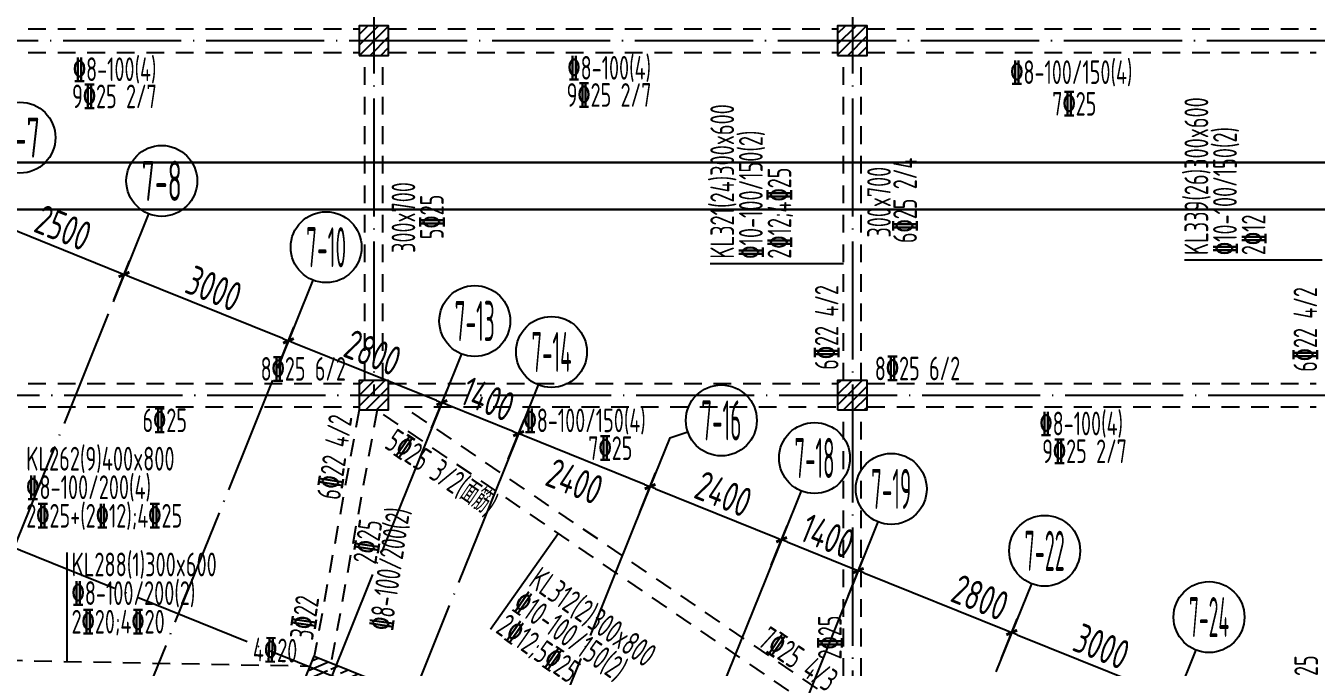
# Model space of a CAD drawing. Header units: millimetres. Extents: x 64473 to 386235, y 427387 to 703525.
# Drawn here: x 243056 to 264896, y 528392 to 539245 of the extents above; entities that cross this region are included whole.
import ezdxf
from ezdxf.enums import TextEntityAlignment as Align

# ---------------------------------------------------------------- set-up
doc = ezdxf.new("R2010")
doc.units = ezdxf.units.MM
doc.header["$LTSCALE"] = 100
doc.header["$PDMODE"] = 35
doc.header["$PDSIZE"] = 200
doc.linetypes.add('3', pattern=[5, 3, -2])
doc.linetypes.add('DOTE', pattern=[2.42, 2, -0.2, 0.02, -0.2])
for name, color, linetype in [('B-TEXT', 7, 'Continuous'), ('COLU', 7, 'Continuous'), ('h斜线-1层', 7, 'Continuous'), ('h斜线-柱', 7, 'Continuous'), ('L-AXIS', 3, 'Continuous'), ('L-dote', 253, 'DOTE'), ('wall-主楼', 2, 'Continuous'), ('垂直标注', 31, 'Continuous'), ('垂直钢筋', 27, 'Continuous'), ('梁虚线', 4, '3'), ('水平标注', 2, 'Continuous'), ('水平钢筋', 30, 'Continuous')]:
    doc.layers.add(name, color=color, linetype=linetype)
doc.styles.add('_TCH_AXIS', font='tssdeng.shx', dxfattribs={"width": 0.7, "bigfont": 'tssdchn.shx'})
doc.styles.add('COMPLEX', font='tssdeng.shx', dxfattribs={"width": 0.7, "bigfont": 'tssdchn.shx'})
doc.styles.get("Standard").update_dxf_attribs({"font": 'tssdeng.shx', "width": 0.7, "bigfont": 'tssdchn.shx'})
doc.styles.add('TSSD_Dimension', font='Tssdeng.shx', dxfattribs={"width": 0.7, "bigfont": 'tssdchn.shx'})
doc.dimstyles.new('TSSD_100_100$0', dxfattribs={"dimtxt": 300, "dimasz": 100, "dimexe": 250, "dimexo": 250, "dimgap": 100, "dimtad": 1, "dimdec": 0, "dimzin": 0, "dimdsep": 46, "dimtxsty": 'TSSD_Dimension', "dimblk": '_tsdbk', "dimblk1": '_tsdbk', "dimblk2": '_tsdbk', "dimsah": 1, "dimcen": 0, "dimclrt": 7, "dimadec": 0, "dimazin": 0, "dimtfac": 1, "dimtdec": 0, "dimtix": 1, "dimtmove": 2, "dimatfit": 3, "dimldrblk": '_tsdbk', "dimfxl": 1, "dimtolj": 1, "dimtzin": 0, "dimarcsym": 0})
pattern_1 = [(45, (-467527.32, -323147.44), (-89.802561, 89.802561), [])]

# ---------------------------------------------------------------- blocks, each defined once
blk = doc.blocks.new('_tsdbk')
blk.add_line((-1, 0), (0, 0))
at = {"const_width": 0.5}
blk.add_lwpolyline([(-0.7, -0.7), (0.7, 0.7)], dxfattribs=at)
blk = doc.blocks.new('*D150')
at = {"layer": 'Defpoints', "color": 0}
for p in [(242399, 535970), (242132, 535307), (244451, 534372)]:
    blk.add_point(p, dxfattribs=at)
at = {"layer": 'L-AXIS', "color": 0, "lineweight": -2}
for p, q in [((242225, 535539), (242493, 536202)), ((244625, 535073), (242492, 535933)), ((244544, 534604), (244812, 535268))]:
    blk.add_line(p, q, dxfattribs=at)
at = {"layer": 'L-AXIS', "color": 0, "lineweight": -2, "xscale": 100, "yscale": 100, "zscale": 100}
for p, rotation in [((242399, 535970), 158.0453799635221), ((244718, 535036), 338.0453799635221)]:
    blk.add_blockref('_tsdbk', p, dxfattribs=dict(at, rotation=rotation))
at = {"layer": 'L-AXIS', "color": 7, "insert": (243690, 535828), "char_height": 500, "attachment_point": 5, "rotation": 338.0454, "style": 'TSSD_Dimension'}
blk.add_mtext('\\A1;2500', dxfattribs=at)
blk = doc.blocks.new('_AXISO')
blk.add_circle((0, 0), 0.5)
at = {"layer": 'B-TEXT', "style": 'COMPLEX', "width": 1.450893}
blk.add_attdef('A', text='', height=0.56, dxfattribs=at).set_placement((0.249375, -0.28), (0.749375, -0.28), align=Align.FIT)
blk = doc.blocks.new('*D183')
at = {"layer": 'Defpoints', "color": 0}
for p in [(256879, 529362), (259743, 528979), (259476, 528315)]:
    blk.add_point(p, dxfattribs=at)
at = {"layer": 'L-AXIS', "color": 0, "lineweight": -2}
for p, q in [((256972, 529594), (257240, 530258)), ((257239, 529989), (259651, 529016)), ((259569, 528547), (259837, 529211))]:
    blk.add_line(p, q, dxfattribs=at)
at = {"layer": 'L-AXIS', "color": 0, "lineweight": -2, "xscale": 100, "yscale": 100, "zscale": 100}
for p, rotation in [((257146, 530026), 158.0453799635222), ((259743, 528979), 338.0453799635221)]:
    blk.add_blockref('_tsdbk', p, dxfattribs=dict(at, rotation=rotation))
at = {"layer": 'L-AXIS', "color": 7, "insert": (259210, 529572), "char_height": 500, "attachment_point": 5, "rotation": 338.0454, "style": 'TSSD_Dimension'}
blk.add_mtext('\\A1;2800', dxfattribs=at)
blk = doc.blocks.new('*D184')
at = {"layer": 'Defpoints', "color": 0}
for p in [(251396, 532344), (251128, 531680), (253354, 530783)]:
    blk.add_point(p, dxfattribs=at)
at = {"layer": 'L-AXIS', "color": 0, "lineweight": -2}
for p, q in [((251222, 531912), (251489, 532576)), ((253529, 531484), (251489, 532307)), ((253448, 531015), (253715, 531679))]:
    blk.add_line(p, q, dxfattribs=at)
at = {"layer": 'L-AXIS', "color": 0, "lineweight": -2, "xscale": 100, "yscale": 100, "zscale": 100}
for p, rotation in [((251396, 532344), 158.0453799635221), ((253622, 531447), 338.0453799635221)]:
    blk.add_blockref('_tsdbk', p, dxfattribs=dict(at, rotation=rotation))
at = {"layer": 'L-AXIS', "color": 7, "insert": (252347, 531536), "char_height": 500, "attachment_point": 5, "rotation": 338.0454, "style": 'TSSD_Dimension'}
blk.add_mtext('\\A1;2400', dxfattribs=at)
blk = doc.blocks.new('*D185')
at = {"layer": 'Defpoints', "color": 0}
for p in [(253354, 530783), (255848, 530549), (255580, 529886)]:
    blk.add_point(p, dxfattribs=at)
at = {"layer": 'L-AXIS', "color": 0, "lineweight": -2}
for p, q in [((253448, 531015), (253715, 531679)), ((253715, 531409), (255755, 530587)), ((255674, 530117), (255941, 530781))]:
    blk.add_line(p, q, dxfattribs=at)
at = {"layer": 'L-AXIS', "color": 0, "lineweight": -2, "xscale": 100, "yscale": 100, "zscale": 100}
for p, rotation in [((253622, 531447), 158.0453799635222), ((255848, 530549), 338.0453799635221)]:
    blk.add_blockref('_tsdbk', p, dxfattribs=dict(at, rotation=rotation))
at = {"layer": 'L-AXIS', "color": 7, "insert": (254866, 531323), "char_height": 500, "attachment_point": 5, "rotation": 338.0454, "style": 'TSSD_Dimension'}
blk.add_mtext('\\A1;2400', dxfattribs=at)
blk = doc.blocks.new('*D186')
at = {"layer": 'Defpoints', "color": 0}
for p in [(255580, 529886), (257146, 530026), (256879, 529362)]:
    blk.add_point(p, dxfattribs=at)
at = {"layer": 'L-AXIS', "color": 0, "lineweight": -2}
for p, q in [((255674, 530117), (255941, 530781)), ((255941, 530512), (257054, 530063)), ((256972, 529594), (257240, 530258))]:
    blk.add_line(p, q, dxfattribs=at)
at = {"layer": 'L-AXIS', "color": 0, "lineweight": -2, "xscale": 100, "yscale": 100, "zscale": 100}
for p, rotation in [((255848, 530549), 158.0453799635222), ((257146, 530026), 338.0453799635221)]:
    blk.add_blockref('_tsdbk', p, dxfattribs=dict(at, rotation=rotation))
at = {"layer": 'L-AXIS', "color": 7, "insert": (256628, 530612), "char_height": 500, "attachment_point": 5, "rotation": 338.0454, "style": 'TSSD_Dimension'}
blk.add_mtext('\\A1;1400', dxfattribs=at)
blk = doc.blocks.new('*D187')
at = {"layer": 'Defpoints', "color": 0}
for p in [(250098, 532867), (249830, 532204), (251128, 531680)]:
    blk.add_point(p, dxfattribs=at)
at = {"layer": 'L-AXIS', "color": 0, "lineweight": -2}
for p, q in [((249923, 532435), (250191, 533099)), ((251303, 532381), (250190, 532830)), ((251222, 531912), (251489, 532576))]:
    blk.add_line(p, q, dxfattribs=at)
at = {"layer": 'L-AXIS', "color": 0, "lineweight": -2, "xscale": 100, "yscale": 100, "zscale": 100}
for p, rotation in [((250098, 532867), 158.0453799635221), ((251396, 532344), 338.0453799635221)]:
    blk.add_blockref('_tsdbk', p, dxfattribs=dict(at, rotation=rotation))
at = {"layer": 'L-AXIS', "color": 7, "insert": (250878, 532930), "char_height": 500, "attachment_point": 5, "rotation": 338.0454, "style": 'TSSD_Dimension'}
blk.add_mtext('\\A1;1400', dxfattribs=at)
blk = doc.blocks.new('*D188')
at = {"layer": 'Defpoints', "color": 0}
for p in [(244718, 535036), (244451, 534372), (247233, 533250)]:
    blk.add_point(p, dxfattribs=at)
at = {"layer": 'L-AXIS', "color": 0, "lineweight": -2}
for p, q in [((244544, 534604), (244812, 535268)), ((247408, 533952), (244811, 534998)), ((247326, 533482), (247594, 534146))]:
    blk.add_line(p, q, dxfattribs=at)
at = {"layer": 'L-AXIS', "color": 0, "lineweight": -2, "xscale": 100, "yscale": 100, "zscale": 100}
for p, rotation in [((244718, 535036), 158.0453799635221), ((247501, 533914), 338.0453799635221)]:
    blk.add_blockref('_tsdbk', p, dxfattribs=dict(at, rotation=rotation))
at = {"layer": 'L-AXIS', "color": 7, "insert": (246240, 534800), "char_height": 500, "attachment_point": 5, "rotation": 338.0454, "style": 'TSSD_Dimension'}
blk.add_mtext('\\A1;3000', dxfattribs=at)
blk = doc.blocks.new('*D189')
at = {"layer": 'Defpoints', "color": 0}
for p in [(247501, 533914), (247233, 533250), (249830, 532204)]:
    blk.add_point(p, dxfattribs=at)
at = {"layer": 'L-AXIS', "color": 0, "lineweight": -2}
for p, q in [((247326, 533482), (247594, 534146)), ((250005, 532905), (247593, 533877)), ((249923, 532435), (250191, 533099))]:
    blk.add_line(p, q, dxfattribs=at)
at = {"layer": 'L-AXIS', "color": 0, "lineweight": -2, "xscale": 100, "yscale": 100, "zscale": 100}
for p, rotation in [((247501, 533914), 158.0453799635221), ((250098, 532867), 338.0453799635221)]:
    blk.add_blockref('_tsdbk', p, dxfattribs=dict(at, rotation=rotation))
at = {"layer": 'L-AXIS', "color": 7, "insert": (248930, 533715), "char_height": 500, "attachment_point": 5, "rotation": 338.0454, "style": 'TSSD_Dimension'}
blk.add_mtext('\\A1;2800', dxfattribs=at)
blk = doc.blocks.new('*D192')
at = {"layer": 'Defpoints', "color": 0}
for p in [(259476, 528315), (262526, 527857), (262258, 527194)]:
    blk.add_point(p, dxfattribs=at)
at = {"layer": 'L-AXIS', "color": 0, "lineweight": -2}
for p, q in [((259569, 528547), (259837, 529211)), ((259836, 528942), (262433, 527895)), ((262352, 527426), (262619, 528089))]:
    blk.add_line(p, q, dxfattribs=at)
at = {"layer": 'L-AXIS', "color": 0, "lineweight": -2, "xscale": 100, "yscale": 100, "zscale": 100}
for p, rotation in [((259743, 528979), 158.0453799635222), ((262526, 527857), 338.0453799635221)]:
    blk.add_blockref('_tsdbk', p, dxfattribs=dict(at, rotation=rotation))
at = {"layer": 'L-AXIS', "color": 7, "insert": (261265, 528743), "char_height": 500, "attachment_point": 5, "rotation": 338.0454, "style": 'TSSD_Dimension'}
blk.add_mtext('\\A1;3000', dxfattribs=at)
blk = doc.blocks.new('后浇带现场')
at = {"color": 6, "lineweight": 30}
for points in [[(781539, 625070), (706851, 625070)], [(780665, 624270), (707583, 624270)]]:
    blk.add_lwpolyline(points, dxfattribs=at)

msp = doc.modelspace()

# ---------------------------------------------------------------- hatches: boundary and pattern name
at = {"layer": 'h斜线-1层'}
h = msp.add_hatch(dxfattribs=at)
h.set_pattern_fill('ANSI31', color=256, scale=40, angle=-21.95462, style=0)
h.set_pattern_definition([(23.04538, (-111304.37, 109875.01), (-49.71543, 116.864777), [])])
h.paths.add_polyline_path([(248178.1, 528373.2), (249105.6, 527999.4), (249143, 528092.1), (247937.3, 528578.2), (247750.3, 528114.4), (247935.8, 528039.6), (247113.3, 525999.2), (246742.3, 526148.7), (246704.9, 526056), (247168.7, 525869.1)])
at = {"layer": 'h斜线-柱'}
h = msp.add_hatch(dxfattribs=at)
h.set_pattern_fill('ANSI31', color=256, scale=40, style=0)
h.set_pattern_definition(pattern_1)
h.paths.add_polyline_path([(248696.5, 538744.7), (249196.5, 538744.7), (249196.5, 539244.7), (248696.5, 539244.7)])
h = msp.add_hatch(dxfattribs=at)
h.set_pattern_fill('ANSI31', color=256, scale=40, style=0)
h.set_pattern_definition(pattern_1)
h.paths.add_polyline_path([(256796.5, 538744.7), (257296.5, 538744.7), (257296.5, 539244.7), (256796.5, 539244.7)])
h = msp.add_hatch(dxfattribs=at)
h.set_pattern_fill('ANSI31', color=256, scale=40, style=0)
h.set_pattern_definition(pattern_1)
h.paths.add_polyline_path([(248696.5, 532744.7), (249196.5, 532744.7), (249196.5, 533244.7), (248696.5, 533244.7)])
h = msp.add_hatch(dxfattribs=at)
h.set_pattern_fill('ANSI31', color=256, scale=40, style=0)
h.set_pattern_definition(pattern_1)
h.paths.add_polyline_path([(256796.5, 532744.7), (257296.5, 532744.7), (257296.5, 533244.7), (256796.5, 533244.7)])

# ---------------------------------------------------------------- linework, layer by layer
at = {"layer": 'COLU'}
for points in [[(248696.5, 538744.7), (249196.5, 538744.7), (249196.5, 539244.7), (248696.5, 539244.7)], [(256796.5, 538744.7), (257296.5, 538744.7), (257296.5, 539244.7), (256796.5, 539244.7)], [(248696.5, 532744.7), (249196.5, 532744.7), (249196.5, 533244.7), (248696.5, 533244.7)], [(256796.5, 532744.7), (257296.5, 532744.7), (257296.5, 533244.7), (256796.5, 533244.7)]]:
    msp.add_lwpolyline(points, close=True, dxfattribs=at)
at = {"layer": 'L-AXIS'}
for p, q in [((245132.5, 536063.6), (244532, 534574.1)), ((247914.9, 534942), (247314.5, 533452.4)), ((250430.4, 533693.1), (249829.9, 532203.5)), ((251728.9, 533169.6), (251128.4, 531680.1)), ((253954.8, 532272.3), (253354.4, 530782.8)), ((253954.8, 532272.3), (254259.9, 532375.3)), ((256180.8, 531375.1), (255580.3, 529885.5)), ((257479.2, 530851.6), (256878.8, 529362.1)), ((260076.2, 529804.8), (259475.7, 528315.3)), ((262858.6, 528683.2), (262258.2, 527193.6))]:
    msp.add_line(p, q, dxfattribs=at)
at = {"layer": 'L-dote', "ltscale": 10}
for p, q in [((248946.5, 649336), (248946.5, 532994.7)), ((257046.5, 649336), (257046.5, 527494.7)), ((226746.5, 538994.7), (289446.5, 538994.7)), ((273734.4, 517963.6), (232142.3, 534729.5)), ((244450.6, 534372), (238816.3, 520394.8)), ((247233, 533250.4), (242944.7, 522612.1)), ((236446, 532994.7), (273246.5, 532994.7)), ((249829.9, 532203.5), (247224, 525738.9)), ((251128.4, 531680.1), (246840.1, 521041.8)), ((253354.4, 530782.8), (247084.5, 515228.9)), ((255580.3, 529885.5), (251292, 519247.2)), ((256878.8, 529362.1), (254272.9, 522897.5))]:
    msp.add_line(p, q, dxfattribs=at)
at = {"layer": 'wall-主楼', "elevation": 0}
msp.add_lwpolyline([(249143, 528092.1), (249030.8, 527813.9), (248288.8, 528113), (247167.2, 525330.5), (246518, 525592.2), (246742.3, 526148.7), (247113.3, 525999.2), (247935.8, 528039.6), (247750.3, 528114.4), (247937.3, 528578.2)], close=True, dxfattribs=at)
at = {"layer": '垂直标注'}
for p, q in [((254641.8, 535223.6), (256896.5, 535223.6)), ((262667, 535283.6), (264996.5, 535283.6))]:
    msp.add_line(p, q, dxfattribs=at)
at = {"layer": '梁虚线'}
for p, q in [((241096.5, 539194.7), (248696.5, 539194.7)), ((249196.5, 539194.7), (256796.5, 539194.7)), ((257296.5, 539194.7), (264896.5, 539194.7)), ((241096.5, 538794.7), (248696.5, 538794.7)), ((248796.5, 533244.7), (248796.5, 538744.7)), ((249096.5, 533244.7), (249096.5, 538744.7)), ((249196.5, 538794.7), (256796.5, 538794.7)), ((256896.5, 533244.7), (256896.5, 538744.7)), ((257196.5, 533244.7), (257196.5, 538744.7)), ((257296.5, 538794.7), (264896.5, 538794.7)), ((241096.5, 533194.7), (248696.5, 533194.7)), ((249196.5, 533194.7), (256796.5, 533194.7)), ((257296.5, 533194.7), (264896.5, 533194.7)), ((241096.5, 532794.7), (248696.5, 532794.7)), ((248696.5, 532744.7), (247937.3, 528578.2)), ((249001.4, 532744.7), (248221.2, 528463.1)), ((256796.5, 527430.8), (249001.4, 532744.7)), ((256868.7, 527744.7), (249462.7, 532793.4)), ((249463.6, 532794.7), (256796.5, 532794.7)), ((256896.5, 527744.7), (256896.5, 532744.7)), ((257196.5, 527744.7), (257196.5, 532744.7)), ((257296.5, 532794.7), (264896.5, 532794.7)), ((242199.1, 528519.2), (247869.7, 528410.6))]:
    msp.add_line(p, q, dxfattribs=at)
at = {"layer": '水平标注'}
for p, q in [((250923.4, 529034.8), (252064.7, 530656.5)), ((243749.7, 530331.6), (243749.7, 528480.8))]:
    msp.add_line(p, q, dxfattribs=at)

# ---------------------------------------------------------------- block references
at = {"color": 3, "lineweight": 30}
msp.add_blockref('后浇带现场', (-480910.3, -88135.4), dxfattribs=at)
at = {"layer": 'L-AXIS'}
ref = msp.add_blockref('_AXISO', (242956.6, 537352.7), dxfattribs=dict(at, xscale=1199.999999999997, yscale=1200, zscale=1200, rotation=359.9996457873818))
ref.add_attrib('A', '7-7', dxfattribs={"color": 7, "height": 678.82, "rotation": 359.99965, "style": '_TCH_AXIS', "width": 0.35}).set_placement((242617.2, 537013.3), (243296, 537013.3), align=Align.FIT)
ref = msp.add_blockref('_AXISO', (245356.8, 536620.1), dxfattribs=dict(at, xscale=1199.999999999997, yscale=1200, zscale=1200, rotation=359.9996457873818))
ref.add_attrib('A', '7-8', dxfattribs={"color": 7, "height": 678.82, "rotation": 359.99965, "style": '_TCH_AXIS', "width": 0.35}).set_placement((245017.4, 536280.7), (245696.2, 536280.7), align=Align.FIT)
ref = msp.add_blockref('_AXISO', (248139.2, 535498.5), dxfattribs=dict(at, xscale=1199.999999999997, yscale=1200, zscale=1200, rotation=359.9996457873818))
ref.add_attrib('A', '7-10', dxfattribs={"color": 7, "height": 678.82, "rotation": 359.99965, "style": '_TCH_AXIS', "width": 0.28}).set_placement((247799.8, 535159.1), (248478.6, 535159.1), align=Align.FIT)
ref = msp.add_blockref('_AXISO', (250654.7, 534249.6), dxfattribs=dict(at, xscale=1199.999999999997, yscale=1200, zscale=1200, rotation=359.9996457873818))
ref.add_attrib('A', '7-13', dxfattribs={"color": 7, "height": 678.82, "rotation": 359.99965, "style": '_TCH_AXIS', "width": 0.28}).set_placement((250315.3, 533910.1), (250994.1, 533910.1), align=Align.FIT)
ref = msp.add_blockref('_AXISO', (251953.2, 533726.1), dxfattribs=dict(at, xscale=1199.999999999997, yscale=1200, zscale=1200, rotation=359.9996457873818))
ref.add_attrib('A', '7-14', dxfattribs={"color": 7, "height": 678.82, "rotation": 359.99965, "style": '_TCH_AXIS', "width": 0.272727}).set_placement((251613.8, 533386.7), (252292.6, 533386.7), align=Align.FIT)
ref = msp.add_blockref('_AXISO', (254828.4, 532567.1), dxfattribs=dict(at, xscale=1199.999999999997, yscale=1200, zscale=1200, rotation=359.9996457873818))
ref.add_attrib('A', '7-16', dxfattribs={"color": 7, "height": 678.82, "rotation": 359.99965, "style": '_TCH_AXIS', "width": 0.28}).set_placement((254489, 532227.7), (255167.8, 532227.7), align=Align.FIT)
ref = msp.add_blockref('_AXISO', (256405.1, 531931.5), dxfattribs=dict(at, xscale=1199.999999999997, yscale=1200, zscale=1200, rotation=359.9996457873818))
ref.add_attrib('A', '7-18', dxfattribs={"color": 7, "height": 678.82, "rotation": 359.99965, "style": '_TCH_AXIS', "width": 0.28}).set_placement((256065.7, 531592.1), (256744.5, 531592.1), align=Align.FIT)
ref = msp.add_blockref('_AXISO', (257703.6, 531408.1), dxfattribs=dict(at, xscale=1199.999999999997, yscale=1200, zscale=1200, rotation=359.9996457873818))
ref.add_attrib('A', '7-19', dxfattribs={"color": 7, "height": 678.82, "rotation": 359.99965, "style": '_TCH_AXIS', "width": 0.28}).set_placement((257364.1, 531068.7), (258043, 531068.7), align=Align.FIT)
ref = msp.add_blockref('_AXISO', (260300.5, 530361.3), dxfattribs=dict(at, xscale=1199.999999999997, yscale=1200, zscale=1200, rotation=359.9996457873818))
ref.add_attrib('A', '7-22', dxfattribs={"color": 7, "height": 678.82, "rotation": 359.99965, "style": '_TCH_AXIS', "width": 0.2625}).set_placement((259961.1, 530021.9), (260639.9, 530021.9), align=Align.FIT)
ref = msp.add_blockref('_AXISO', (263082.9, 529239.7), dxfattribs=dict(at, xscale=1199.999999999997, yscale=1200, zscale=1200, rotation=359.9996457873818))
ref.add_attrib('A', '7-24', dxfattribs={"color": 7, "height": 678.82, "rotation": 359.99965, "style": '_TCH_AXIS', "width": 0.256098}).set_placement((262743.5, 528900.3), (263422.4, 528900.3), align=Align.FIT)

# ---------------------------------------------------------------- texts
at = {"layer": '垂直标注', "width": 0.65}
for s, height, p in [('KL339(26)300x600', 403, (263070, 535364.2)), ('KL321(24)300x600', 403, (255044.8, 535304.2)), ('%%13210-100/150(2)', 402, (263553.6, 535364.2)), ('%%13210-100/150(2)', 402, (255528.4, 535304.2)), ('2%%13212;4%%13325', 401, (256012, 535304.2)), ('2%%13212', 401, (264037.2, 535364.2))]:
    msp.add_text(s, height=height, rotation=90, dxfattribs=at).set_placement(p)
at = {"layer": '垂直钢筋', "color": 0, "width": 0.65}
for s, rotation, p in [('6%%13325 2/4', 90, (258138.2, 535568.7)), ('300x700', 90, (257696.4, 535662.5)), ('300x700', 90, (249647.3, 535403)), ('5%%13325', 90, (250128.8, 535633.8)), ('6%%13322 4/2', 90, (256811, 533424.4)), ('6%%13322 4/2', 90, (264912.4, 533390)), ('6%%13322 4/2', 81.46608, (248372.7, 531208.2)), ('%%1328-100/200(2)', 81.46608, (249253.4, 528993.1)), ('2%%13325', 81.46608, (248985.3, 530121.8)), ('3%%13322', 81.46608, (247916.1, 528836.1)), ('2%%13325', 90, (256864.9, 528523.7)), ('4%%13325', 90, (264926.4, 527833.2))]:
    msp.add_text(s, height=400, rotation=rotation, dxfattribs=at).set_placement(p)
at = {"layer": '水平标注', "width": 0.65}
for s, height, p in [('KL262(9)400x800', 403, (243063.2, 531718.3)), ('%%1328-100/200(4)', 402, (243063.2, 531235.9)), ('2%%13325+(2%%13212);4%%13325', 401, (243063.2, 530753.5)), ('KL288(1)300x600', 403, (243830.3, 529928.6)), ('%%1328-100/200(2)', 402, (243830.3, 529445)), ('2%%13320;4%%13320', 401, (243830.3, 528961.4))]:
    msp.add_text(s, height=height, dxfattribs=at).set_placement(p)
for s, height, p in [('KL312(2)300x800', 403, (251546, 529779.4)), ('%%13210-100/150(2)', 402, (251267.6, 529383.9)), ('2%%13212;5%%13325', 401, (250989.3, 528988.4))]:
    msp.add_text(s, height=height, rotation=324.86022, dxfattribs=at).set_placement(p)
at = {"layer": '水平钢筋', "color": 0, "width": 0.65}
for s, p in [('%%1328-100(4)', (243852.9, 538310)), ('%%1328-100(4)', (252223.8, 538334)), ('9%%13325 2/7', (243838.6, 537851.1)), ('9%%13325 2/7', (252209.5, 537875.1)), ('8%%13325 6/2', (247029.8, 533239.8)), ('8%%13325 6/2', (257426.1, 533246.8)), ('6%%13325', (245031.3, 532369.9)), ('%%1328-100/150(4)', (251481.6, 532368.6)), ('%%1328-100(4)', (260212.8, 532315.3)), ('7%%13325', (252576.2, 531898.3)), ('9%%13325 2/7', (260258.3, 531845.6))]:
    msp.add_text(s, height=400, dxfattribs=at).set_placement(p)
at = {"layer": '水平钢筋', "color": 1, "width": 0.65}
for s, p in [('%%1328-100/150(4)', (259718.5, 538260.5)), ('7%%13325', (260429, 537725.2))]:
    msp.add_text(s, height=400, dxfattribs=at).set_placement(p)
at = {"layer": '水平钢筋', "color": 0, "width": 0.65}
for s, rotation, p in [('5%%13325 3/2(面筋)', 325.82304, (249107.4, 532114.2)), ('7%%13325 4/3', 325.82304, (255423.2, 528768.7)), ('4%%13320', 357.94916, (246894.8, 528494.7))]:
    msp.add_text(s, height=400, rotation=rotation, dxfattribs=at).set_placement(p)

# ---------------------------------------------------------------- dimensions: what is measured, and where the dimension line sits
at = {"layer": 'L-AXIS'}
for base, p1, p2, angle, picture, middle in [((242399.5, 535970.5), (244450.6, 534372), (242131.9, 535306.7), 158.04538, '*D150', (243689.7, 535827.8)), ((244718.2, 535035.8), (247233, 533250.4), (244450.6, 534372), 158.04538, '*D188', (246240.2, 534799.6)), ((247500.6, 533914.2), (249829.9, 532203.5), (247233, 533250.4), 158.04538, '*D189', (248929.9, 533715.4)), ((250097.5, 532867.4), (251128.4, 531680.1), (249829.9, 532203.5), 158.04538, '*D187', (250877.6, 532930.3)), ((255847.9, 530549.3), (253354.4, 530782.8), (255580.3, 529885.5), 338.04538, '*D185', (254865.8, 531322.6)), ((257146.4, 530025.9), (255580.3, 529885.5), (256878.8, 529362.1), 338.04538, '*D186', (256628, 530612.3)), ((262525.8, 527857.5), (259475.7, 528315.3), (262258.2, 527193.6), 338.04538, '*D192', (261265.4, 528742.9))]:
    dim = msp.add_linear_dim(base=base, p1=p1, p2=p2, angle=angle, dimstyle='TSSD_100_100$0', override={"dimtxt": 500}, dxfattribs=at)
    dim.commit()
    dim.dimension.update_dxf_attribs({"geometry": picture, "text_midpoint": middle})
for base, p1, p2, angle, picture, middle in [((251396, 532343.9), (253354.4, 530782.8), (251128.4, 531680.1), 158.04538, '*D184', (252347.4, 531536)), ((259743.3, 528979.1), (256878.8, 529362.1), (259475.7, 528315.3), 338.04538, '*D183', (259209.7, 529571.6))]:
    dim = msp.add_linear_dim(base=base, p1=p1, p2=p2, angle=angle, dimstyle='TSSD_100_100$0', override={"dimtxt": 500}, dxfattribs=at)
    dim.commit()
    dim.dimension.update_dxf_attribs({"geometry": picture, "text_midpoint": middle, "dimtype": 160})

doc.saveas('drawing.dxf')
